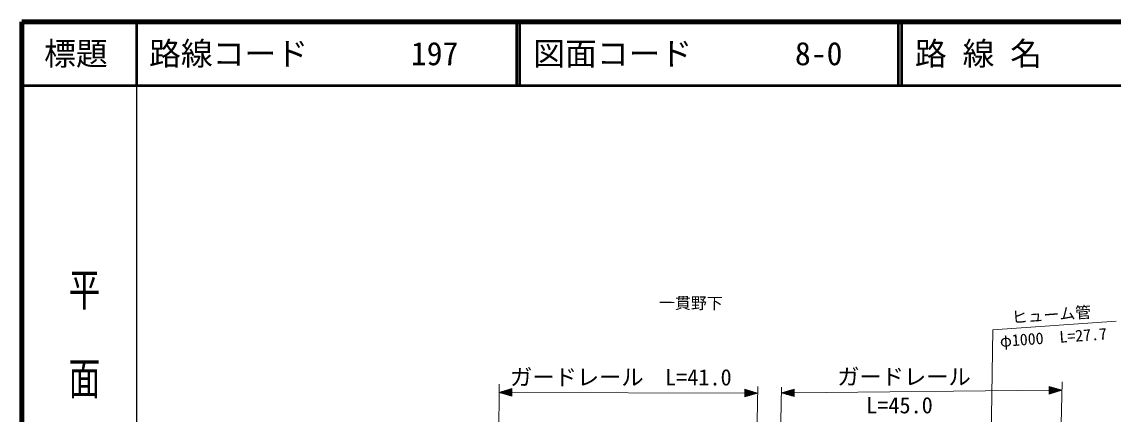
# Model space of a CAD drawing. Units: millimetres, scale not verified. Extents: x 40000 to 680000, y 20000 to 380000.
# Drawn here: x 40000 to 211547, y 318263 to 380000 of the extents above; entities that cross this region are included whole.
import ezdxf
from ezdxf.enums import TextEntityAlignment as Align

# ---------------------------------------------------------------- set-up
doc = ezdxf.new("R2010")
doc.units = ezdxf.units.MM
doc.header["$LTSCALE"] = 1000
for name, color, linetype, lineweight in [('M-BGD', 7, 'Continuous', 25), ('M-STR-HTXT', 7, 'Continuous', 13), ('M-TTL', 2, 'Continuous', 140), ('M-TTL-BAND', 7, 'Continuous', 25), ('M-TTL-LINE', 7, 'Continuous', 50)]:
    doc.layers.add(name, color=color, linetype=linetype, lineweight=lineweight)
doc.layers.add('M-TTL-TXT', color=7, linetype='Continuous')
doc.styles.add('@ＭＳ ゴシック', font='')
doc.styles.add('ＭＳ ゴシック', font='')
doc.styles.get('@ＭＳ ゴシック').set_extended_font_data('@MS Gothic')
doc.styles.get('ＭＳ ゴシック').set_extended_font_data('MS Gothic')

msp = doc.modelspace()

# ---------------------------------------------------------------- linework, layer by layer
at = {"layer": 'M-STR-HTXT'}
for p, q in [((212042, 332888), (192647, 331533)), ((192149, 303403), (192647, 331533)), ((114867, 295034), (115038, 322980)), ((155237, 291960), (155676, 322616)), ((203495, 322056), (201489, 322635)), ((201489, 322635), (201501, 321435)), ((201890, 322519), (201490, 322515)), ((203524, 323360), (202828, 292111)), ((115030, 321702), (117032, 322296)), ((115030, 321702), (117029, 321096)), ((115030, 321702), (117030, 321696)), ((117030, 321576), (115430, 321581)), ((117031, 321816), (115431, 321821)), ((115830, 321460), (117030, 321456)), ((115831, 321940), (117031, 321936)), ((117029, 321336), (116229, 321338)), ((117032, 322056), (116232, 322058)), ((116629, 321217), (117029, 321216)), ((116632, 322177), (117032, 322176)), ((117029, 321096), (117032, 322296)), ((117030, 321696), (153661, 321582)), ((153663, 322182), (153659, 320982)), ((155661, 321576), (153659, 320982)), ((154059, 321101), (153659, 321102)), ((153660, 321462), (155260, 321457)), ((154860, 321338), (153660, 321342)), ((153660, 321222), (154460, 321220)), ((154861, 321818), (153661, 321822)), ((153661, 321702), (155261, 321697)), ((155661, 321576), (153661, 321582)), ((154062, 322061), (153662, 322062)), ((153662, 321942), (154462, 321940)), ((155661, 321576), (153663, 322182)), ((159415, 322503), (158831, 294081)), ((159396, 321607), (161390, 322227)), ((159396, 321607), (161396, 321627)), ((159396, 321607), (161402, 321027)), ((161395, 321747), (159795, 321731)), ((161398, 321507), (159798, 321491)), ((160194, 321855), (161394, 321867)), ((160199, 321375), (161399, 321387)), ((161393, 321987), (160593, 321979)), ((161400, 321267), (160600, 321259)), ((160991, 322103), (161391, 322107)), ((161001, 321143), (161401, 321147)), ((161402, 321027), (161390, 322227)), ((161396, 321627), (201495, 322035)), ((201491, 322395), (202291, 322403)), ((202693, 322288), (201493, 322275)), ((201494, 322155), (203094, 322172)), ((203495, 322056), (201495, 322035)), ((201496, 321915), (203096, 321932)), ((202697, 321808), (201498, 321795)), ((201499, 321675), (202299, 321684)), ((201900, 321559), (201500, 321555)), ((203495, 322056), (201501, 321435))]:
    msp.add_line(p, q, dxfattribs=at)
at = {"layer": 'M-TTL'}
for p, q in [((40000, 380000), (40000, 20000)), ((680000, 380000), (40000, 380000))]:
    msp.add_line(p, q, dxfattribs=at)
at = {"layer": 'M-TTL-BAND'}
msp.add_line((58000, 370000), (58000, 20000), dxfattribs=at)
at = {"layer": 'M-TTL-LINE'}
for p, q in [((58000, 380000), (58000, 370000)), ((117750, 380000), (117750, 370000)), ((118250, 380000), (118250, 370000)), ((177750, 380000), (177750, 370000)), ((178250, 380000), (178250, 370000)), ((40000, 370000), (680000, 370000))]:
    msp.add_line(p, q, dxfattribs=at)

# ---------------------------------------------------------------- texts
at = {"layer": 'M-BGD', "style": 'ＭＳ ゴシック'}
msp.add_text('一貫野下', height=1833, rotation=359.482, dxfattribs=at).set_placement((145170, 335753), align=Align.MIDDLE_CENTER)
at = {"layer": 'M-STR-HTXT', "style": 'ＭＳ ゴシック'}
for s, rotation, p in [('ヒューム管', 4.076, (201828, 333928)), ('φ1000\u3000L=27.7', 3.998, (202143, 330348))]:
    msp.add_text(s, height=1833, rotation=rotation, dxfattribs=at).set_placement(p, align=Align.MIDDLE_CENTER)
for s, p in [('ガードレール', (116739, 322040)), ('L=41.0', (141103, 322019)), ('ガードレール', (168159, 322110)), ('L=45.0', (172720, 317626))]:
    msp.add_text(s, height=2566, dxfattribs=at).set_placement(p, align=Align.BOTTOM_LEFT)
at = {"layer": 'M-TTL-BAND', "style": '@ＭＳ ゴシック', "width": 1.4}
msp.add_text('平  面  図', height=3666, rotation=270, dxfattribs=at).set_placement((49777, 306475), align=Align.MIDDLE_RIGHT)
at = {"layer": 'M-TTL-TXT', "style": 'ＭＳ ゴシック'}
msp.add_text('標題', height=3666, dxfattribs=at).set_placement((48500, 375000), align=Align.MIDDLE_CENTER)
for s, p in [('路線コード', (60000, 375000)), ('197', (101142, 375000)), ('図面コード', (120380, 375000)), ('8-0', (161521, 375000)), ('路 線 名', (180380, 375000))]:
    msp.add_text(s, height=3666, dxfattribs=at).set_placement(p, align=Align.MIDDLE_LEFT)

doc.saveas('drawing.dxf')
